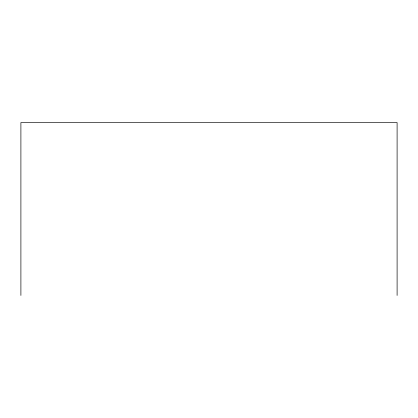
<?xml version="1.0" encoding="UTF-8"?>
<svg xmlns="http://www.w3.org/2000/svg" width="418" height="418" viewBox="0 0 418 418"><rect width="100%" height="100%" fill="white"/><g stroke="black" fill="none" stroke-linecap="round" stroke-linejoin="round"><path stroke-width="0.63" d="M397.1 295.432L397.1 122.568L20.9 122.568L20.9 295.432"/></g></svg>
